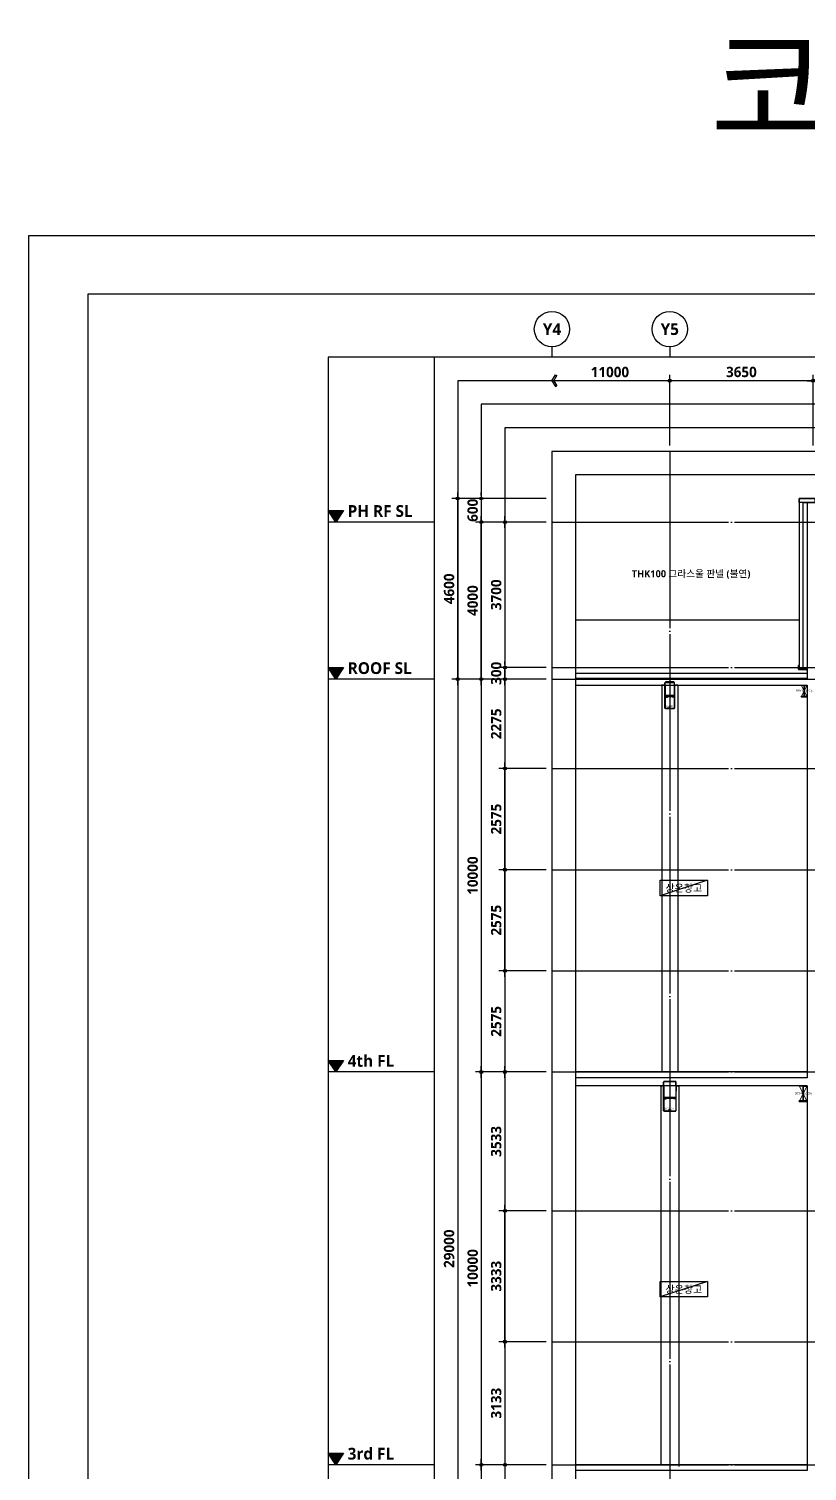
# Model space of a CAD drawing. Header units: millimetres. Extents: x 0 to 356400, y 0 to 68257.
# Drawn here: x 0 to 19825, y 31537 to 68257 of the extents above; entities that cross this region are included whole.
import ezdxf
from ezdxf.enums import TextEntityAlignment as Align

# ---------------------------------------------------------------- set-up
doc = ezdxf.new("R2010")
doc.units = ezdxf.units.MM
doc.header["$LTSCALE"] = 75
doc.linetypes.add('CEN', pattern=[62, 60, -1, 0, -1])
doc.linetypes.add('STD_HIDDEN', pattern=[3, 2, -1])
doc.layers.get('Defpoints').update_dxf_attribs({"color": 161})
for name, color, linetype in [('##좌굴방지', 6, 'Continuous'), ('A-ANNO-GRA2', 4, 'Continuous'), ('A-ANNO-LEAD', 4, 'Continuous'), ('A-ANNO-TEXT1', 7, 'Continuous'), ('A-CEN', 1, 'CEN'), ('A-DETL-WPRO-TYP2', 5, 'STD_HIDDEN'), ('A-FIN-TYP1', 6, 'Continuous'), ('A-FLOR-GW', 6, 'Continuous'), ('A-SECT-ELEV', 8, 'Continuous'), ('A-SECT-MATR1', 4, 'Continuous'), ('A-ST-AXIS-BUB', 7, 'Continuous'), ('A-ST-AXIS-CEN', 252, 'CEN'), ('A-ST-AXIS-DIM', 7, 'Continuous'), ('A-ST-CONC', 2, 'Continuous'), ('ELE3', 4, 'Continuous'), ('철골', 2, 'Continuous')]:
    doc.layers.add(name, color=color, linetype=linetype)
doc.layers.add('A-XXXX-NPLT', color=144, linetype='Continuous', lineweight=15, plot=False)
for name, color, linetype, plot in [('Defpoint', 161, 'Continuous', False), ('G(그리드1)', 185, 'Continuous', False), ('G(그리드2)', 235, 'Continuous', False)]:
    doc.layers.add(name, color=color, linetype=linetype, plot=plot)
doc.styles.add('2020음성 1차', font='NanumGothicBold.ttf')
doc.styles.add('SH_대대리576', font='')
doc.styles.add('SH_진천_나눔', font='NanumGothicBold.ttf')
doc.styles.get("Standard").update_dxf_attribs({"font": 'arial.ttf'})
doc.styles.add('맑은고딕', font='malgun.ttf')
doc.styles.add('성본리_나눔BO', font='')
doc.styles.get('SH_대대리576').set_extended_font_data('NanumGothic', bold=True)
doc.styles.get('성본리_나눔BO').set_extended_font_data('NanumGothic', bold=True)
doc.dimstyles.new('SHP 75', dxfattribs={"dimscale": 75, "dimtxt": 3.5, "dimasz": 1, "dimexe": 2, "dimexo": 2, "dimgap": 1, "dimtad": 1, "dimdec": 0, "dimzin": 0, "dimdsep": 46, "dimtxsty": 'SH_대대리576', "dimblk": 'DIMDOT', "dimcen": 0.09, "dimclrd": 256, "dimclre": 256, "dimclrt": 3, "dimadec": 0, "dimazin": 1, "dimtfac": 1, "dimtdec": 0, "dimtix": 1, "dimtmove": 2, "dimatfit": 0, "dimldrblk": 'DIMDOT', "dimfxl": 1, "dimtfillclr": 3, "dimtolj": 1, "dimtzin": 0, "dimlwd": -1, "dimlwe": -1, "dimarcsym": 0})
pattern_1 = [(45, (-26621.6069, -1604.5902), (-0.25, 0.25), [])]
pattern_2 = [(45, (-6816.6069, -6684.5902), (-0.25, 0.25), [])]

# ---------------------------------------------------------------- blocks, each defined once
blk = doc.blocks.new('DIMDOT')
at = {"color": 0}
blk.add_line((-2, 0), (2, 0), dxfattribs=at)
for radius in [0.5, 0.25]:
    blk.add_circle((0, 0), radius, dxfattribs=at)
blk = doc.blocks.new('*D5430')
at = {"layer": 'A-ST-AXIS-DIM'}
for p, q in [((13175, 51700), (11375, 51700)), ((11525, 51625), (11525, 41775)), ((13175, 41700), (11375, 41700))]:
    blk.add_line(p, q, dxfattribs=at)
at = {"layer": 'Defpoints', "color": 0}
for p in [(13325, 51700), (11525, 41700), (13325, 41700)]:
    blk.add_point(p, dxfattribs=at)
at = {"layer": 'A-ST-AXIS-DIM', "linetype": 'ByBlock', "xscale": 75, "yscale": 75, "zscale": 75}
for p, rotation in [((11525, 51700), 90), ((11525, 41700), 270)]:
    blk.add_blockref('DIMDOT', p, dxfattribs=dict(at, rotation=rotation))
at = {"layer": 'A-ST-AXIS-DIM', "color": 3, "insert": (11306, 46700), "char_height": 262.5, "attachment_point": 5, "rotation": 90, "style": 'SH_진천_나눔'}
blk.add_mtext('\\A1;10000', dxfattribs=at)
blk = doc.blocks.new('*D5431')
at = {"layer": 'A-ST-AXIS-DIM'}
for p, q in [((13175, 41700), (11375, 41700)), ((11525, 41625), (11525, 31775)), ((13175, 31700), (11375, 31700))]:
    blk.add_line(p, q, dxfattribs=at)
at = {"layer": 'Defpoints', "color": 0}
for p in [(13325, 41700), (11525, 31700), (13325, 31700)]:
    blk.add_point(p, dxfattribs=at)
at = {"layer": 'A-ST-AXIS-DIM', "linetype": 'ByBlock', "xscale": 75, "yscale": 75, "zscale": 75}
for p, rotation in [((11525, 41700), 90), ((11525, 31700), 270)]:
    blk.add_blockref('DIMDOT', p, dxfattribs=dict(at, rotation=rotation))
at = {"layer": 'A-ST-AXIS-DIM', "color": 3, "insert": (11306, 36700), "char_height": 262.5, "attachment_point": 5, "rotation": 90, "style": 'SH_진천_나눔'}
blk.add_mtext('\\A1;10000', dxfattribs=at)
blk = doc.blocks.new('*D5436')
at = {"layer": 'A-ST-AXIS-DIM'}
for p, q in [((13175, 51700), (10775, 51700)), ((10925, 51625), (10925, 22775)), ((13175, 22700), (10775, 22700))]:
    blk.add_line(p, q, dxfattribs=at)
at = {"layer": 'Defpoints', "color": 0}
for p in [(13325, 51700), (10925, 22700), (13325, 22700)]:
    blk.add_point(p, dxfattribs=at)
at = {"layer": 'A-ST-AXIS-DIM', "linetype": 'ByBlock', "xscale": 75, "yscale": 75, "zscale": 75}
for p, rotation in [((10925, 51700), 90), ((10925, 22700), 270)]:
    blk.add_blockref('DIMDOT', p, dxfattribs=dict(at, rotation=rotation))
at = {"layer": 'A-ST-AXIS-DIM', "color": 3, "insert": (10705, 37200), "char_height": 262.5, "attachment_point": 5, "rotation": 90, "style": 'SH_진천_나눔'}
blk.add_mtext('\\A1;29000', dxfattribs=at)
blk = doc.blocks.new('Level - GL_Architecture-538196-단면도-1')
at = {"layer": 'A-ST-AXIS-DIM'}
blk.add_hatch(color=256, dxfattribs=at).paths.add_polyline_path([(-50691, 1188), (-49899, 0), (-49107, 1188)], flags=0)
for p, q in [((-50691, 1188), (-49107, 1188)), ((-49899, 0), (-50691, 1188)), ((-49107, 1188), (-49899, 0)), ((-39756, 0), (-50691, 0))]:
    blk.add_line(p, q, dxfattribs=at)
blk = doc.blocks.new('A-ST-AXIS-BUB-1')
at = {"layer": 'A-ST-AXIS-BUB'}
blk.add_line((0, 350), (0, 0), dxfattribs=at)
blk.add_circle((0, 950), 600, dxfattribs=at)
blk = doc.blocks.new('arrow1')
at = {"color": 0}
for p, q in [((0, 0), (0.29, 0.5)), ((0, 0), (0.29, -0.5)), ((0.16, 0), (0.41, 0.43)), ((0.16, 0), (0.41, -0.43)), ((0.29, 0.5), (0.41, 0.43)), ((0.29, -0.5), (0.41, -0.43))]:
    blk.add_line(p, q, dxfattribs=at)
blk = doc.blocks.new('*D5442')
at = {"layer": 'A-ST-AXIS-DIM'}
for p, q in [((16325, 57650), (16325, 59450)), ((19900, 59300), (16400, 59300)), ((19975, 57650), (19975, 59450))]:
    blk.add_line(p, q, dxfattribs=at)
at = {"layer": 'Defpoints', "color": 0}
for p in [(16325, 59300), (16325, 57500), (19975, 57500)]:
    blk.add_point(p, dxfattribs=at)
at = {"layer": 'A-ST-AXIS-DIM', "linetype": 'ByBlock', "xscale": 75, "yscale": 75, "zscale": 75, "rotation": 180}
blk.add_blockref('DIMDOT', (16325, 59300), dxfattribs=at)
at = {"layer": 'A-ST-AXIS-DIM', "linetype": 'ByBlock', "xscale": 75, "yscale": 75, "zscale": 75}
blk.add_blockref('DIMDOT', (19975, 59300), dxfattribs=at)
at = {"layer": 'A-ST-AXIS-DIM', "color": 3, "insert": (18150, 59520), "char_height": 262.5, "attachment_point": 5, "style": 'SH_대대리576'}
blk.add_mtext('\\A1;3650', dxfattribs=at)
blk = doc.blocks.new('*D5447')
at = {"layer": 'A-ST-AXIS-DIM'}
for p, q in [((13175, 31700), (11375, 31700)), ((11525, 31625), (11525, 27275)), ((13175, 27200), (11375, 27200))]:
    blk.add_line(p, q, dxfattribs=at)
at = {"layer": 'Defpoints', "color": 0}
for p in [(13325, 31700), (11525, 27200), (13325, 27200)]:
    blk.add_point(p, dxfattribs=at)
at = {"layer": 'A-ST-AXIS-DIM', "linetype": 'ByBlock', "xscale": 75, "yscale": 75, "zscale": 75}
for p, rotation in [((11525, 31700), 90), ((11525, 27200), 270)]:
    blk.add_blockref('DIMDOT', p, dxfattribs=dict(at, rotation=rotation))
at = {"layer": 'A-ST-AXIS-DIM', "color": 3, "insert": (11306, 29450), "char_height": 262.5, "attachment_point": 5, "rotation": 90, "style": 'SH_진천_나눔'}
blk.add_mtext('\\A1;4500', dxfattribs=at)
blk = doc.blocks.new('*D5504')
at = {"layer": 'A-ST-AXIS-DIM'}
for p, q in [((13175, 56300), (10775, 56300)), ((10925, 51775), (10925, 56225)), ((13175, 51700), (10775, 51700))]:
    blk.add_line(p, q, dxfattribs=at)
at = {"layer": 'Defpoints', "color": 0}
for p in [(10925, 56300), (13325, 56300), (13325, 51700)]:
    blk.add_point(p, dxfattribs=at)
at = {"layer": 'A-ST-AXIS-DIM', "linetype": 'ByBlock', "xscale": 75, "yscale": 75, "zscale": 75}
for p, rotation in [((10925, 56300), 90), ((10925, 51700), 270)]:
    blk.add_blockref('DIMDOT', p, dxfattribs=dict(at, rotation=rotation))
at = {"layer": 'A-ST-AXIS-DIM', "color": 3, "insert": (10705, 54000), "char_height": 262.5, "attachment_point": 5, "rotation": 90, "style": 'SH_진천_나눔'}
blk.add_mtext('\\A1;4600', dxfattribs=at)
blk = doc.blocks.new('*D5505')
at = {"layer": 'A-ST-AXIS-DIM'}
for p, q in [((13175, 55700), (11375, 55700)), ((11525, 51775), (11525, 55625)), ((13175, 51700), (11375, 51700))]:
    blk.add_line(p, q, dxfattribs=at)
at = {"layer": 'Defpoints', "color": 0}
for p in [(11525, 55700), (13325, 55700), (13325, 51700)]:
    blk.add_point(p, dxfattribs=at)
at = {"layer": 'A-ST-AXIS-DIM', "linetype": 'ByBlock', "xscale": 75, "yscale": 75, "zscale": 75}
for p, rotation in [((11525, 55700), 90), ((11525, 51700), 270)]:
    blk.add_blockref('DIMDOT', p, dxfattribs=dict(at, rotation=rotation))
at = {"layer": 'A-ST-AXIS-DIM', "color": 3, "insert": (11306, 53700), "char_height": 262.5, "attachment_point": 5, "rotation": 90, "style": 'SH_진천_나눔'}
blk.add_mtext('\\A1;4000', dxfattribs=at)
blk = doc.blocks.new('*D5506')
at = {"layer": 'A-ST-AXIS-DIM'}
for p, q in [((13175, 56300), (11375, 56300)), ((11525, 56375), (11525, 56450)), ((11525, 56300), (11525, 55700)), ((13175, 55700), (11375, 55700)), ((11525, 55625), (11525, 55550))]:
    blk.add_line(p, q, dxfattribs=at)
at = {"layer": 'Defpoints', "color": 0}
for p in [(13325, 56300), (11525, 55700), (13325, 55700)]:
    blk.add_point(p, dxfattribs=at)
at = {"layer": 'A-ST-AXIS-DIM', "linetype": 'ByBlock', "xscale": 75, "yscale": 75, "zscale": 75}
for p, rotation in [((11525, 56300), 270), ((11525, 55700), 90)]:
    blk.add_blockref('DIMDOT', p, dxfattribs=dict(at, rotation=rotation))
at = {"layer": 'A-ST-AXIS-DIM', "color": 3, "insert": (11305, 56000), "char_height": 262.5, "attachment_point": 5, "rotation": 90, "style": 'SH_진천_나눔'}
blk.add_mtext('\\A1;600', dxfattribs=at)
blk = doc.blocks.new('*D5507')
at = {"layer": 'A-ST-AXIS-DIM'}
for p, q in [((13175, 55700), (11975, 55700)), ((12125, 55625), (12125, 52075)), ((13175, 52000), (11975, 52000))]:
    blk.add_line(p, q, dxfattribs=at)
at = {"layer": 'Defpoints', "color": 0}
for p in [(13325, 55700), (12125, 52000), (13325, 52000)]:
    blk.add_point(p, dxfattribs=at)
at = {"layer": 'A-ST-AXIS-DIM', "linetype": 'ByBlock', "xscale": 75, "yscale": 75, "zscale": 75}
for p, rotation in [((12125, 55700), 90), ((12125, 52000), 270)]:
    blk.add_blockref('DIMDOT', p, dxfattribs=dict(at, rotation=rotation))
at = {"layer": 'A-ST-AXIS-DIM', "color": 3, "insert": (11905, 53850), "char_height": 262.5, "attachment_point": 5, "rotation": 90, "style": 'SH_진천_나눔'}
blk.add_mtext('\\A1;3700', dxfattribs=at)
blk = doc.blocks.new('*D5508')
at = {"layer": 'A-ST-AXIS-DIM'}
for p, q in [((12125, 52075), (12125, 52150)), ((13175, 52000), (11975, 52000)), ((12125, 51700), (12125, 52000)), ((13175, 51700), (11975, 51700)), ((12125, 51625), (12125, 51550))]:
    blk.add_line(p, q, dxfattribs=at)
at = {"layer": 'Defpoints', "color": 0}
for p in [(12125, 52000), (13325, 52000), (13325, 51700)]:
    blk.add_point(p, dxfattribs=at)
at = {"layer": 'A-ST-AXIS-DIM', "linetype": 'ByBlock', "xscale": 75, "yscale": 75, "zscale": 75}
for p, rotation in [((12125, 52000), 270), ((12125, 51700), 90)]:
    blk.add_blockref('DIMDOT', p, dxfattribs=dict(at, rotation=rotation))
at = {"layer": 'A-ST-AXIS-DIM', "color": 3, "insert": (11905, 51850), "char_height": 262.5, "attachment_point": 5, "rotation": 90, "style": 'SH_진천_나눔'}
blk.add_mtext('\\A1;300', dxfattribs=at)
blk = doc.blocks.new('*D5559')
at = {"layer": 'A-ST-AXIS-DIM'}
for p, q in [((13175, 34833), (11975, 34833)), ((12125, 34758), (12125, 31775)), ((13175, 31700), (11975, 31700))]:
    blk.add_line(p, q, dxfattribs=at)
at = {"layer": 'Defpoints', "color": 0}
for p in [(13325, 34833), (12125, 31700), (13325, 31700)]:
    blk.add_point(p, dxfattribs=at)
at = {"layer": 'A-ST-AXIS-DIM', "linetype": 'ByBlock', "xscale": 75, "yscale": 75, "zscale": 75}
for p, rotation in [((12125, 34833), 90), ((12125, 31700), 270)]:
    blk.add_blockref('DIMDOT', p, dxfattribs=dict(at, rotation=rotation))
at = {"layer": 'A-ST-AXIS-DIM', "color": 3, "insert": (11905, 33267), "char_height": 262.5, "attachment_point": 5, "rotation": 90, "style": 'SH_진천_나눔'}
blk.add_mtext('\\A1;3133', dxfattribs=at)
blk = doc.blocks.new('*D5560')
at = {"layer": 'A-ST-AXIS-DIM'}
for p, q in [((13175, 46850), (11975, 46850)), ((12125, 44350), (12125, 46775)), ((13175, 44275), (11975, 44275))]:
    blk.add_line(p, q, dxfattribs=at)
at = {"layer": 'Defpoints', "color": 0}
for p in [(12125, 46850), (13325, 46850), (13325, 44275)]:
    blk.add_point(p, dxfattribs=at)
at = {"layer": 'A-ST-AXIS-DIM', "linetype": 'ByBlock', "xscale": 75, "yscale": 75, "zscale": 75}
for p, rotation in [((12125, 46850), 90), ((12125, 44275), 270)]:
    blk.add_blockref('DIMDOT', p, dxfattribs=dict(at, rotation=rotation))
at = {"layer": 'A-ST-AXIS-DIM', "color": 3, "insert": (11905, 45563), "char_height": 262.5, "attachment_point": 5, "rotation": 90, "style": 'SH_진천_나눔'}
blk.add_mtext('\\A1;2575', dxfattribs=at)
blk = doc.blocks.new('*D5561')
at = {"layer": 'A-ST-AXIS-DIM'}
for p, q in [((13175, 44275), (11975, 44275)), ((12125, 44200), (12125, 41775)), ((13175, 41700), (11975, 41700))]:
    blk.add_line(p, q, dxfattribs=at)
at = {"layer": 'Defpoints', "color": 0}
for p in [(13325, 44275), (12125, 41700), (13325, 41700)]:
    blk.add_point(p, dxfattribs=at)
at = {"layer": 'A-ST-AXIS-DIM', "linetype": 'ByBlock', "xscale": 75, "yscale": 75, "zscale": 75}
for p, rotation in [((12125, 44275), 90), ((12125, 41700), 270)]:
    blk.add_blockref('DIMDOT', p, dxfattribs=dict(at, rotation=rotation))
at = {"layer": 'A-ST-AXIS-DIM', "color": 3, "insert": (11905, 42988), "char_height": 262.5, "attachment_point": 5, "rotation": 90, "style": 'SH_진천_나눔'}
blk.add_mtext('\\A1;2575', dxfattribs=at)
blk = doc.blocks.new('*D5582')
at = {"layer": 'A-ST-AXIS-DIM'}
for p, q in [((13175, 41700), (11975, 41700)), ((12125, 41625), (12125, 38242)), ((13175, 38167), (11975, 38167))]:
    blk.add_line(p, q, dxfattribs=at)
at = {"layer": 'Defpoints', "color": 0}
for p in [(13325, 41700), (12125, 38167), (13325, 38167)]:
    blk.add_point(p, dxfattribs=at)
at = {"layer": 'A-ST-AXIS-DIM', "linetype": 'ByBlock', "xscale": 75, "yscale": 75, "zscale": 75}
for p, rotation in [((12125, 41700), 90), ((12125, 38167), 270)]:
    blk.add_blockref('DIMDOT', p, dxfattribs=dict(at, rotation=rotation))
at = {"layer": 'A-ST-AXIS-DIM', "color": 3, "insert": (11905, 39933), "char_height": 262.5, "attachment_point": 5, "rotation": 90, "style": 'SH_진천_나눔'}
blk.add_mtext('\\A1;3533', dxfattribs=at)
blk = doc.blocks.new('*D5583')
at = {"layer": 'A-ST-AXIS-DIM'}
for p, q in [((13175, 51700), (11975, 51700)), ((12125, 51625), (12125, 49500)), ((13175, 49425), (11975, 49425))]:
    blk.add_line(p, q, dxfattribs=at)
at = {"layer": 'Defpoints', "color": 0}
for p in [(13325, 51700), (12125, 49425), (13325, 49425)]:
    blk.add_point(p, dxfattribs=at)
at = {"layer": 'A-ST-AXIS-DIM', "linetype": 'ByBlock', "xscale": 75, "yscale": 75, "zscale": 75}
for p, rotation in [((12125, 51700), 90), ((12125, 49425), 270)]:
    blk.add_blockref('DIMDOT', p, dxfattribs=dict(at, rotation=rotation))
at = {"layer": 'A-ST-AXIS-DIM', "color": 3, "insert": (11905, 50563), "char_height": 262.5, "attachment_point": 5, "rotation": 90, "style": 'SH_진천_나눔'}
blk.add_mtext('\\A1;2275', dxfattribs=at)
blk = doc.blocks.new('G$CC67454FE')
at = {"layer": 'A-XXXX-NPLT'}
for p, q in [((106, 400), (306, 0)), ((106, 0), (306, 400))]:
    blk.add_line(p, q, dxfattribs=at)
at = {"layer": '철골', "ltscale": 3}
for p, q in [((106, 400), (306, 400)), ((106, 400), (106, 387)), ((202, 387), (106, 387)), ((202, 13), (202, 387)), ((210, 13), (210, 387)), ((210, 387), (306, 387)), ((306, 400), (306, 387)), ((202, 13), (106, 13)), ((106, 0), (106, 13)), ((106, 0), (306, 0)), ((306, 13), (210, 13)), ((306, 0), (306, 13))]:
    blk.add_line(p, q, dxfattribs=at)
at = {"layer": 'A-XXXX-NPLT', "style": '맑은고딕'}
blk.add_text('SB0(400x200)', height=50, dxfattribs=at).set_placement((206, 200), align=Align.MIDDLE)
blk = doc.blocks.new('G$C21FA9DC6')
at = {"layer": 'A-XXXX-NPLT'}
for p, q in [((135, 300), (285, 0)), ((135, 0), (285, 300))]:
    blk.add_line(p, q, dxfattribs=at)
at = {"layer": '철골', "ltscale": 3}
for p, q in [((135, 300), (285, 300)), ((135, 300), (135, 287)), ((206, 287), (135, 287)), ((206, 13), (135, 13)), ((135, 0), (135, 13)), ((135, 0), (285, 0)), ((206, 13), (206, 287)), ((214, 13), (214, 287)), ((214, 287), (285, 287)), ((285, 13), (214, 13)), ((285, 300), (285, 287)), ((285, 0), (285, 13))]:
    blk.add_line(p, q, dxfattribs=at)
at = {"layer": 'A-XXXX-NPLT', "style": '맑은고딕'}
blk.add_text('SB0(300x150)', height=50, dxfattribs=at).set_placement((206, 150), align=Align.MIDDLE)
blk = doc.blocks.new('*D9551')
at = {"layer": 'A-ST-AXIS-DIM'}
for p, q in [((13175, 38167), (11975, 38167)), ((12125, 34908), (12125, 38092)), ((13175, 34833), (11975, 34833))]:
    blk.add_line(p, q, dxfattribs=at)
at = {"layer": 'Defpoints', "color": 0}
for p in [(12125, 38167), (13325, 38167), (13325, 34833)]:
    blk.add_point(p, dxfattribs=at)
at = {"layer": 'A-ST-AXIS-DIM', "linetype": 'ByBlock', "xscale": 75, "yscale": 75, "zscale": 75}
for p, rotation in [((12125, 38167), 90), ((12125, 34833), 270)]:
    blk.add_blockref('DIMDOT', p, dxfattribs=dict(at, rotation=rotation))
at = {"layer": 'A-ST-AXIS-DIM', "color": 3, "insert": (11905, 36500), "char_height": 262.5, "attachment_point": 5, "rotation": 90, "style": 'SH_진천_나눔'}
blk.add_mtext('\\A1;3333', dxfattribs=at)
blk = doc.blocks.new('*D9552')
at = {"layer": 'A-ST-AXIS-DIM'}
for p, q in [((13175, 49425), (11975, 49425)), ((12125, 46925), (12125, 49350)), ((13175, 46850), (11975, 46850))]:
    blk.add_line(p, q, dxfattribs=at)
at = {"layer": 'Defpoints', "color": 0}
for p in [(12125, 49425), (13325, 49425), (13325, 46850)]:
    blk.add_point(p, dxfattribs=at)
at = {"layer": 'A-ST-AXIS-DIM', "linetype": 'ByBlock', "xscale": 75, "yscale": 75, "zscale": 75}
for p, rotation in [((12125, 49425), 90), ((12125, 46850), 270)]:
    blk.add_blockref('DIMDOT', p, dxfattribs=dict(at, rotation=rotation))
at = {"layer": 'A-ST-AXIS-DIM', "color": 3, "insert": (11905, 48138), "char_height": 262.5, "attachment_point": 5, "rotation": 90, "style": 'SH_진천_나눔'}
blk.add_mtext('\\A1;2575', dxfattribs=at)
blk = doc.blocks.new('G$C802A568B')
h = blk.add_hatch()
h.set_pattern_fill('ANSI31', color=252, scale=0.1, angle=45, style=0)
h.set_pattern_definition(pattern_1)
h.paths.add_polyline_path([(219, 760), (269, 760), (269, 754), (219, 754)])
h = blk.add_hatch()
h.set_pattern_fill('ANSI31', color=252, scale=0.1, angle=45, style=0)
h.set_pattern_definition(pattern_1)
h.paths.add_polyline_path([(84, 645), (84, 695), (90, 695), (90, 645)])
h = blk.add_hatch()
h.set_pattern_fill('ANSI31', color=252, scale=0.1, angle=45, style=0)
h.set_pattern_definition(pattern_1)
h.paths.add_polyline_path([(404, 645), (404, 695), (398, 695), (398, 645)])
at = {"layer": '##좌굴방지'}
for points in [[(398, 322), (90, 322), (90, 316), (150, 316), (150, 322)], [(98, 322), (98, 362), (390, 362), (390, 322)], [(398, 322), (398, 316), (338, 316), (338, 322)]]:
    blk.add_lwpolyline(points, dxfattribs=at)
at = {"color": 2, "linetype": 'Continuous'}
for p, q in [((84, 645), (84, 739)), ((90, 645), (90, 739)), ((105, 760), (383, 760)), ((105, 754), (383, 754)), ((398, 645), (398, 739)), ((404, 645), (404, 739)), ((84, 645), (90, 645)), ((404, 645), (398, 645))]:
    blk.add_line(p, q, dxfattribs=at)
at = {"color": 3, "linetype": 'Continuous'}
for p, q in [((109, 760), (109, 766)), ((109, 766), (379, 766)), ((109, 760), (379, 760)), ((379, 760), (379, 766))]:
    blk.add_line(p, q, dxfattribs=at)
at = {"color": 7, "linetype": 'Continuous'}
for p, q in [((84, 625), (84, 515)), ((404, 625), (404, 515))]:
    blk.add_line(p, q, dxfattribs=at)
at = {"color": 2, "linetype": 'Continuous'}
for points in [[(226, 54), (231, 56), (243, 24, -0.520567), (226, 0), (102, 0, -0.414214), (84, 18), (84, 630, 0.413373), (70, 644), (0, 644), (0, 650), (70, 650, -0.413938), (90, 630), (90, 18, 0.414214), (102, 6), (226, 6, 0.520567), (237, 22)], [(262, 54), (257, 56), (245, 24, 0.520567), (262, 0), (386, 0, 0.414214), (404, 18), (404, 630, -0.413373), (418, 644), (488, 644), (488, 650), (418, 650, 0.413938), (398, 630), (398, 18, -0.414214), (386, 6), (262, 6, -0.520567), (251, 22)]]:
    blk.add_lwpolyline(points, format="xyb", close=True, dxfattribs=at)
for centre, radius, start, end in [((105, 739), 21, 90, 180), ((105, 739), 15, 90, 180), ((383, 739), 21, 0, 90), ((383, 739), 15, 0, 90)]:
    blk.add_arc(centre, radius, start, end, dxfattribs=at)
at = {"layer": 'Defpoint', "linetype": 'Continuous'}
for s, p in [('AG1B (1,3,4)', (102, 73)), ('320 X 850', (102, 33))]:
    blk.add_text(s, height=30, dxfattribs=at).set_placement(p, align=Align.MIDDLE_LEFT)
blk = doc.blocks.new('G$C4C824E5A')
h = blk.add_hatch()
h.set_pattern_fill('ANSI31', color=252, scale=0.1, angle=45, style=0)
h.set_pattern_definition(pattern_2)
h.paths.add_polyline_path([(84, 594), (84, 629), (90, 629), (90, 594)])
h = blk.add_hatch()
h.set_pattern_fill('ANSI31', color=252, scale=0.1, angle=45, style=0)
h.set_pattern_definition(pattern_2)
h.paths.add_polyline_path([(184, 675), (234, 675), (234, 669), (184, 669)])
h = blk.add_hatch()
h.set_pattern_fill('ANSI31', color=252, scale=0.1, angle=45, style=0)
h.set_pattern_definition(pattern_2)
h.paths.add_polyline_path([(334, 594), (334, 629), (328, 629), (328, 594)])
at = {"layer": '##좌굴방지'}
for points in [[(328, 302), (90, 302), (90, 296), (150, 296), (150, 302)], [(98, 302), (98, 342), (320, 342), (320, 302)], [(328, 302), (328, 296), (268, 296), (268, 302)]]:
    blk.add_lwpolyline(points, dxfattribs=at)
at = {"color": 2, "linetype": 'Continuous'}
for p, q in [((84, 594), (84, 654)), ((84, 594), (90, 594)), ((90, 594), (90, 654)), ((105, 675), (313, 675)), ((105, 669), (313, 669)), ((328, 594), (328, 654)), ((334, 594), (328, 594)), ((334, 594), (334, 654))]:
    blk.add_line(p, q, dxfattribs=at)
at = {"color": 7, "linetype": 'Continuous'}
for p, q in [((84, 575), (84, 465)), ((334, 575), (334, 465))]:
    blk.add_line(p, q, dxfattribs=at)
at = {"color": 3, "linetype": 'Continuous'}
for p, q in [((109, 675), (109, 687)), ((109, 687), (309, 687)), ((109, 675), (309, 675)), ((309, 675), (309, 687))]:
    blk.add_line(p, q, dxfattribs=at)
at = {"color": 2, "linetype": 'Continuous'}
for points in [[(191, 54), (196, 56), (208, 24, -0.520567), (191, 0), (102, 0, -0.414214), (84, 18), (84, 580, 0.413373), (70, 594), (0, 594), (0, 600), (70, 600, -0.413938), (90, 580), (90, 18, 0.414214), (102, 6), (191, 6, 0.520567), (202, 22)], [(227, 54), (222, 56), (210, 24, 0.520567), (227, 0), (316, 0, 0.414214), (334, 18), (334, 580, -0.413373), (348, 594), (418, 594), (418, 600), (348, 600, 0.413938), (328, 580), (328, 18, -0.414214), (316, 6), (227, 6, -0.520567), (216, 22)]]:
    blk.add_lwpolyline(points, format="xyb", close=True, dxfattribs=at)
for centre, radius, start, end in [((105, 654), 21, 90, 180), ((105, 654), 15, 90, 180), ((313, 654), 21, 0, 90), ((313, 654), 15, 0, 90)]:
    blk.add_arc(centre, radius, start, end, dxfattribs=at)
at = {"layer": 'Defpoint', "linetype": 'Continuous'}
for s, p in [('AG1A (R)', (102, 73)), ('250 X 750', (102, 33))]:
    blk.add_text(s, height=30, dxfattribs=at).set_placement(p, align=Align.MIDDLE_LEFT)

msp = doc.modelspace()

# ---------------------------------------------------------------- linework, layer by layer
at = {"layer": 'A-ANNO-GRA2'}
for points in [[(16084.3, 46583.1), (17284.3, 46583.1), (17284.3, 46185), (16084.3, 46185)], [(16084.3, 36369.1), (17284.3, 36369.1), (17284.3, 35970.9), (16084.3, 35970.9)]]:
    msp.add_lwpolyline(points, close=True, dxfattribs=at)
at = {"layer": 'A-ANNO-LEAD'}
msp.add_lwpolyline([(19625, 54385, 0, 46.9, 0), (19484.4, 54385, 0, 0, 0), (18725, 54385, 0, 0, 0)], format="xyseb", dxfattribs=at)
at = {"layer": 'A-CEN'}
for p, q in [((13325, 55700), (31225, 55700)), ((13325, 52000), (31225, 52000)), ((13325, 51700), (31225, 51700)), ((13325, 49425), (31225, 49425)), ((13325, 46850), (31225, 46850)), ((13325, 44275), (31225, 44275)), ((13325, 41700), (31225, 41700)), ((13325, 38166.7), (31225, 38166.7)), ((13325, 34833.3), (31225, 34833.3)), ((13325, 31700), (31225, 31700))]:
    msp.add_line(p, q, dxfattribs=at)
at = {"layer": 'A-DETL-WPRO-TYP2'}
msp.add_line((13925, 51715), (19825, 51715), dxfattribs=at)
at = {"layer": 'A-FIN-TYP1'}
for p, q in [((19825, 41700), (13925, 41700)), ((19825, 31700), (13925, 31700))]:
    msp.add_line(p, q, dxfattribs=at)
at = {"layer": 'A-FLOR-GW'}
msp.add_lwpolyline([(19725, 51950), (19725, 56200), (20025, 56200), (20025, 56300), (19625, 56300), (19625, 51950)], dxfattribs=at)
for points in [[(20025, 56200), (19625, 56200), (19625, 56300), (20025, 56300)], [(19822, 51952), (19602, 51952), (19602, 52047.9), (19622, 52047.9), (19622, 52067.9), (19623, 52067.9), (19623, 52059.9), (19625, 52059.9), (19625, 52069.9), (19620, 52069.9), (19620, 52049.9), (19600, 52049.9), (19600, 51950), (19820, 51950), (19820, 51910.2), (19825, 51910.2), (19825, 51920.2), (19823, 51920.2), (19823, 51912.2), (19822, 51912.2)]]:
    msp.add_lwpolyline(points, close=True, dxfattribs=at)
at = {"layer": 'A-SECT-ELEV'}
msp.add_line((19625, 53200), (13925, 53200), dxfattribs=at)
at = {"layer": 'A-SECT-MATR1'}
for p, q in [((13925, 51850), (19825, 51850)), ((13925, 51730), (19825, 51730))]:
    msp.add_line(p, q, dxfattribs=at)
at = {"layer": 'A-ST-AXIS-CEN'}
msp.add_line((16325, 57500), (16325, 9200), dxfattribs=at)
at = {"layer": 'A-ST-AXIS-DIM'}
for p, q in [((16275, 59300), (13325, 59300)), ((16325, 58000), (16325, 59400))]:
    msp.add_line(p, q, dxfattribs=at)
at = {"layer": 'A-ST-CONC'}
for p, q in [((19825, 56200), (19825, 55700)), ((19825, 56200), (19975, 56200)), ((19825, 55700), (19825, 51700)), ((13925, 51700), (19825, 51700)), ((13925, 51550), (19825, 51550)), ((19825, 51550), (19825, 41650)), ((19825, 41550), (13925, 41550)), ((19825, 41650), (19825, 41550)), ((19825, 41350), (13925, 41350)), ((19825, 41350), (19825, 31650)), ((19825, 31650), (19825, 31550)), ((19825, 31550), (13925, 31550))]:
    msp.add_line(p, q, dxfattribs=at)
at = {"layer": 'Defpoint'}
for points in [[(44550, 63000), (44550, 0), (0, 0), (0, 63000)], [(1500, 61500), (1500, 8250), (43050, 8250), (43050, 61500)]]:
    msp.add_lwpolyline(points, close=True, dxfattribs=at)
at = {"layer": 'ELE3'}
for p, q in [((16121, 51550), (16121, 41700)), ((16529, 51550), (16529, 41700)), ((16096, 41350), (16096, 31700)), ((16554, 41350), (16554, 31658))]:
    msp.add_line(p, q, dxfattribs=at)
at = {"layer": 'G(그리드1)'}
for points in [[(34225, 59900), (7625, 59900), (7625, 6800), (34225, 6800)], [(34225, 59900), (10325, 59900), (10325, 6800), (34225, 6800)], [(33625, 59300), (10925, 59300), (10925, 7400), (33625, 7400)], [(33025, 58700), (11525, 58700), (11525, 8000), (33025, 8000)], [(32425, 58100), (12125, 58100), (12125, 8600), (32425, 8600)], [(31225, 57500), (13325, 57500), (13325, 9200), (31225, 9200)]]:
    msp.add_lwpolyline(points, close=True, dxfattribs=at)
at = {"layer": 'G(그리드2)'}
for p, q in [((17284.3, 46583.1), (16084.3, 46185)), ((17284.3, 36369.1), (16084.3, 35970.9))]:
    msp.add_line(p, q, dxfattribs=at)
msp.add_lwpolyline([(30625, 56900), (13925, 56900), (13925, 9800), (30625, 9800)], close=True, dxfattribs=at)

# ---------------------------------------------------------------- block references
for name, p in [('G$C4C824E5A', (16116, 50950)), ('G$C21FA9DC6', (19539.6, 51250)), ('G$C802A568B', (16081, 40700)), ('G$CC67454FE', (19518.6, 40950))]:
    msp.add_blockref(name, p)
at = {"layer": 'A-ST-AXIS-BUB', "xscale": 0.75, "yscale": 0.75, "zscale": 0.75}
for p in [(13325, 59900), (16325, 59900)]:
    msp.add_blockref('A-ST-AXIS-BUB-1', p, dxfattribs=at)
at = {"layer": 'A-ST-AXIS-DIM', "xscale": -300, "yscale": 300, "zscale": 300, "rotation": 179.9999999999855}
msp.add_blockref('arrow1', (13325, 59300), dxfattribs=at)
at = {"layer": 'A-ST-AXIS-DIM', "xscale": 0.2469135802469135, "yscale": 0.2469135802469135, "zscale": 0.2469135802469135}
for p in [(20141.2, 55700), (20141.2, 55700), (20141.2, 51700), (20141.2, 51700), (20141.2, 41700), (20141.2, 41700), (20141.2, 31700), (20141.2, 31700)]:
    msp.add_blockref('Level - GL_Architecture-538196-단면도-1', p, dxfattribs=at)

# ---------------------------------------------------------------- texts
at = {"layer": 'A-ANNO-TEXT1', "style": 'SH_진천_나눔'}
for s, p in [('Y4', (13325, 60612.5)), ('Y5', (16325, 60612.5))]:
    msp.add_text(s, height=300, dxfattribs=at).set_placement(p, align=Align.MIDDLE_CENTER)
at = {"layer": 'A-ANNO-TEXT1', "style": 'SH_대대리576'}
for s, p in [('PH RF SL', (8120.6, 55831.5)), ('ROOF SL', (8120.6, 51831.5)), ('4th FL', (8120.6, 41831.5)), ('3rd FL', (8120.6, 31831.5))]:
    msp.add_text(s, height=300, dxfattribs=at).set_placement(p)
at = {"layer": 'A-ANNO-TEXT1', "style": '2020음성 1차'}
msp.add_text('THK100 그라스울 판넬 (불연)', height=180, dxfattribs=at).set_placement((15357.7, 54385), align=Align.MIDDLE_LEFT)
at = {"layer": 'A-ANNO-TEXT1', "style": '성본리_나눔BO'}
for p in [(16684.3, 46384), (16684.3, 36170)]:
    msp.add_text('상온창고', height=187.5, dxfattribs=at).set_placement(p, align=Align.MIDDLE)
at = {"layer": 'A-ST-AXIS-DIM', "color": 3, "insert": (14800, 59518.9), "char_height": 262.5, "attachment_point": 5, "style": 'SH_진천_나눔'}
msp.add_mtext('\\A1;11000', dxfattribs=at)
at = {"layer": 'Defpoints', "style": '2020음성 1차'}
msp.add_text('코어#1', height=2400, dxfattribs=at).set_placement((22275, 66750), align=Align.MIDDLE_CENTER)

# ---------------------------------------------------------------- dimensions: what is measured, and where the dimension line sits
at = {"layer": 'A-ST-AXIS-DIM'}
dim = msp.add_linear_dim(base=(16325, 59300), p1=(19975, 57500), p2=(16325, 57500), angle=180, dimstyle='SHP 75', dxfattribs=at)
dim.commit()
dim.dimension.update_dxf_attribs({"geometry": '*D5442', "text_midpoint": (18150, 59519.9)})
for base, p1, p2, angle, picture, middle in [((10925, 56300), (13325, 51700), (13325, 56300), 270, '*D5504', (10705.1, 54000)), ((11525, 55700), (13325, 56300), (13325, 55700), 90, '*D5506', (11305.1, 56000)), ((11525, 55700), (13325, 51700), (13325, 55700), 270, '*D5505', (11306.1, 53700)), ((12125, 52000), (13325, 55700), (13325, 52000), 90, '*D5507', (11905.1, 53850)), ((12125, 52000), (13325, 51700), (13325, 52000), 270, '*D5508', (11905.1, 51850)), ((10925, 22700), (13325, 51700), (13325, 22700), 90, '*D5436', (10705.1, 37200)), ((11525, 41700), (13325, 51700), (13325, 41700), 90, '*D5430', (11306.1, 46700)), ((12125, 49425), (13325, 51700), (13325, 49425), 90, '*D5583', (11905.3, 50562.5)), ((12125, 49425), (13325, 46850), (13325, 49425), 270, '*D9552', (11905.3, 48137.5)), ((12125, 46850), (13325, 44275), (13325, 46850), 270, '*D5560', (11905.3, 45562.5)), ((12125, 41700), (13325, 44275), (13325, 41700), 90, '*D5561', (11905.3, 42987.5)), ((11525, 31700), (13325, 41700), (13325, 31700), 90, '*D5431', (11306.1, 36700)), ((12125, 38166.7), (13325, 41700), (13325, 38166.7), 90, '*D5582', (11905.1, 39933.3)), ((12125, 38166.7), (13325, 34833.3), (13325, 38166.7), 270, '*D9551', (11905.1, 36500)), ((12125, 31700), (13325, 34833.3), (13325, 31700), 90, '*D5559', (11905.1, 33266.7)), ((11525, 27200), (13325, 31700), (13325, 27200), 90, '*D5447', (11305.7, 29450))]:
    dim = msp.add_linear_dim(base=base, p1=p1, p2=p2, angle=angle, dimstyle='SHP 75', override={"dimtxsty": 'SH_진천_나눔', "dimldrblk": 'DIMDOT'}, dxfattribs=at)
    dim.commit()
    dim.dimension.update_dxf_attribs({"geometry": picture, "text_midpoint": middle})

doc.saveas('drawing.dxf')
